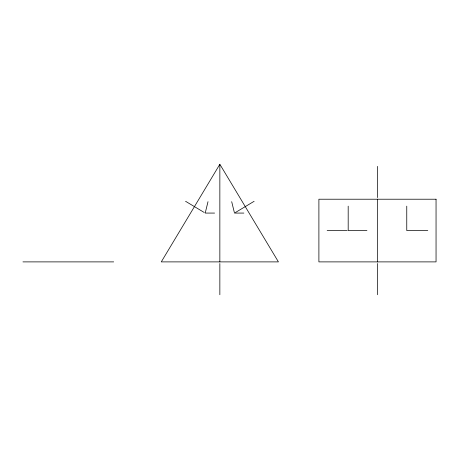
<?xml version="1.0" encoding="UTF-8"?>
<svg xmlns="http://www.w3.org/2000/svg" width="459" height="459" viewBox="0 0 459 459"><rect width="100%" height="100%" fill="white"/><g stroke="black" fill="none" stroke-linecap="round" stroke-linejoin="round"><path stroke-width="0.69" d="M208.007 201.685L205.207 213.074L214.582 213.074M219.85 164.265L161.275 261.888L278.429 261.888L219.85 164.265L219.85 261.888M235.467 212.494L254.125 201.3M243.867 213.074L234.492 213.074L231.692 201.685M327.158 230.556L347.147 230.556M366.936 230.556L348.186 230.556L348.186 206.148M427.788 230.556L406.76 230.556L406.76 206.148M22.95 261.888L113.689 261.888M185.574 201.3L204.238 212.494M377.476 166.37L377.476 197.594M377.476 199.217L377.476 261.888M377.476 263.512L377.476 294.735M219.85 263.512L219.85 294.735M436.05 199.217L318.896 199.217L318.896 261.888L436.05 261.888L436.05 199.217"/></g></svg>
